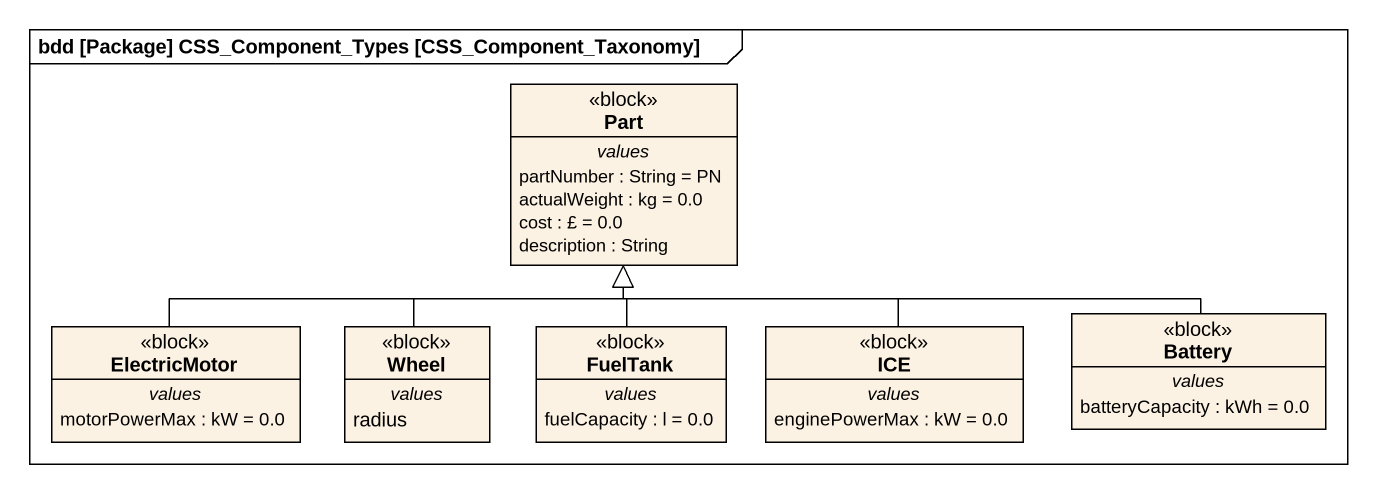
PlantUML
@startuml
mainframe bdd [Package] CSS_Component_Types [CSS_Component_Taxonomy]
hide circle
hide empty members
class Part <<block>> {
  -- values --
  partNumber : String = PN
  actualWeight : kg = 0.0
  cost : £ = 0.0
  description : String
}
class ElectricMotor <<block>> {
  -- values --
  motorPowerMax : kW = 0.0
}
class Wheel <<block>> {
  -- values --
  radius
}
class FuelTank <<block>> {
  -- values --
  fuelCapacity : l = 0.0
}
class ICE <<block>> {
  -- values --
  enginePowerMax : kW = 0.0
}
class Battery <<block>> {
  -- values --
  batteryCapacity : kWh = 0.0
}
ElectricMotor -right-|> Part
Wheel -up-|> Part
FuelTank -up-|> Part
ICE -up-|> Part
Battery -left-|> Part
@enduml
